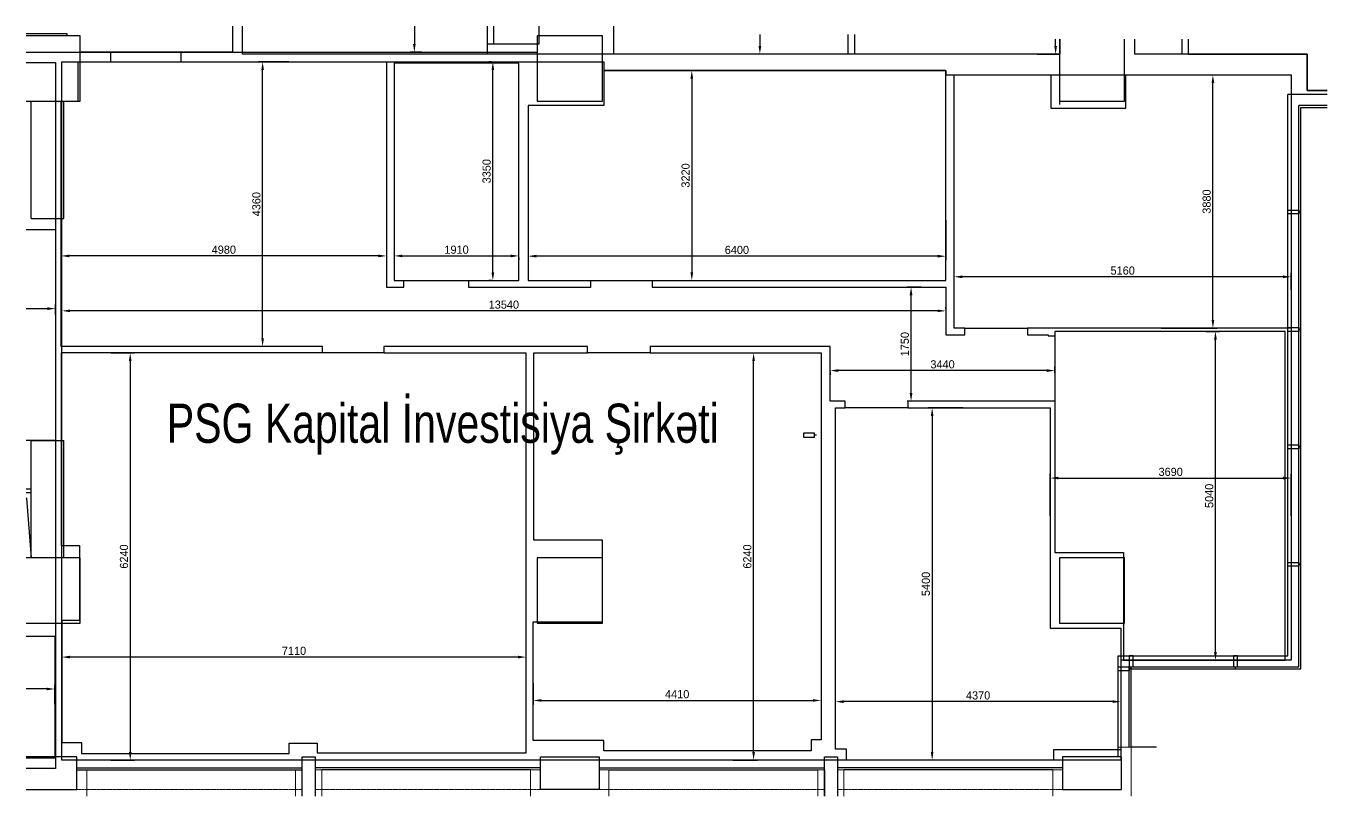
# Model space of a CAD drawing. Header units: millimetres. Extents: x 1372029 to 1411237, y -128064 to -100714.
# Drawn here: x 1391307 to 1411237, y -128064 to -116264 of the extents above; entities that cross this region are included whole.
import ezdxf

# ---------------------------------------------------------------- set-up
doc = ezdxf.new("R2010")
doc.units = ezdxf.units.MM
doc.linetypes.add('HIDDEN', pattern=[0.375, 0.25, -0.125])
for name, color, linetype in [('Baca', 7, 'Continuous'), ('Divar-esas', 7, 'Continuous'), ('Divar-komek', 7, 'Continuous'), ('metal', 7, 'Continuous'), ('OFFICE_BOUNDARY', 3, 'Continuous'), ('Pencere', 7, 'Continuous'), ('plita 2', 7, 'Continuous'), ('sutun1', 7, 'Continuous'), ('Tavan', 7, 'Continuous')]:
    doc.layers.add(name, color=color, linetype=linetype)
doc.layers.add('obl. keramogranit', color=138, linetype='Continuous', lineweight=18, true_color=0x005252)
doc.layers.add('plita', color=182, linetype='Continuous', lineweight=5, true_color=0x3a07c5)
doc.styles.add('Yazilar', font='txt', dxfattribs={"width": 0.75})

msp = doc.modelspace()

# ---------------------------------------------------------------- linework, layer by layer
for p, q in [((1394472, -116264), (1394472, -116664)), ((1394622, -116694), (1394622, -116264)), ((1398372, -116264), (1398372, -116694)), ((1398472, -116544), (1398472, -116264)), ((1399162, -116264), (1399162, -116544)), ((1400312, -116694), (1400312, -116264)), ((1399162, -116544), (1398472, -116544)), ((1403902, -116694), (1403902, -116394)), ((1404002, -116694), (1404002, -116394)), ((1404002, -116694), (1404002, -116394)), ((1407142, -116464), (1407142, -116694)), ((1408292, -116694), (1408292, -116464)), ((1409012, -116464), (1409012, -116694)), ((1409112, -116464), (1409112, -116694)), ((1391307, -116664), (1399137, -116664)), ((1403902, -116694), (1394622, -116694)), ((1403902, -116694), (1400312, -116694)), ((1407142, -116694), (1404002, -116694)), ((1409012, -116694), (1408292, -116694)), ((1409112, -116694), (1410932, -116694)), ((1410932, -116694), (1410932, -117254)), ((1410932, -117254), (1411237, -117254)), ((1391307, -119384), (1391757, -119384)), ((1391757, -119384), (1391757, -122614)), ((1391757, -122614), (1391307, -122614)), ((1391307, -125614), (1391747, -125614)), ((1391747, -125614), (1391747, -127484)), ((1391747, -127484), (1391307, -127484))]:
    msp.add_line(p, q)
at = {"color": 1, "lineweight": 30}
for p, q in [((1394622, -116694), (1394622, -116264)), ((1399162, -116264), (1399162, -116544)), ((1400312, -116694), (1400312, -116264)), ((1399162, -116544), (1398372, -116544)), ((1398372, -116544), (1398372, -116694)), ((1407142, -116464), (1407142, -116694)), ((1408292, -116694), (1408292, -116464)), ((1398372, -116694), (1394622, -116694)), ((1407142, -116694), (1400312, -116694)), ((1410932, -116694), (1408292, -116694)), ((1410932, -117254), (1410932, -116694)), ((1391307, -116824), (1391757, -116824)), ((1391757, -116824), (1391757, -127644)), ((1391857, -127514), (1391857, -116814)), ((1391857, -116814), (1400157, -116814)), ((1400157, -116814), (1400157, -116944)), ((1400157, -116944), (1405397, -116944)), ((1405397, -116944), (1405397, -117014)), ((1405397, -117014), (1410687, -117014)), ((1410687, -117014), (1410687, -125984)), ((1411237, -117254), (1410932, -117254)), ((1410687, -125984), (1408077, -125984)), ((1408077, -125984), (1408077, -127514)), ((1408077, -127514), (1391857, -127514)), ((1391757, -127644), (1391307, -127644))]:
    msp.add_line(p, q, dxfattribs=at)
at = {"color": 18, "lineweight": -3, "true_color": 0x000000}
for p, q in [((1394622, -116694), (1394622, -116264)), ((1399162, -116264), (1399162, -116544)), ((1400312, -116694), (1400312, -116264)), ((1399162, -116544), (1398372, -116544)), ((1398372, -116544), (1398372, -116694)), ((1407142, -116464), (1407142, -116694)), ((1408292, -116694), (1408292, -116464)), ((1398372, -116694), (1394622, -116694)), ((1407142, -116694), (1400312, -116694)), ((1410932, -116694), (1408292, -116694)), ((1410932, -117254), (1410932, -116694)), ((1391307, -116824), (1391757, -116824)), ((1391757, -116824), (1391757, -127644)), ((1391857, -127514), (1391857, -116814)), ((1391857, -116814), (1400157, -116814)), ((1400157, -116814), (1400157, -116944)), ((1400157, -116944), (1405397, -116944)), ((1405397, -116944), (1405397, -117014)), ((1405397, -117014), (1410687, -117014)), ((1410687, -117014), (1410687, -125984)), ((1411237, -117254), (1410932, -117254)), ((1410687, -125984), (1408077, -125984)), ((1408077, -125984), (1408077, -127514)), ((1408077, -127514), (1391857, -127514)), ((1391757, -127644), (1391307, -127644))]:
    msp.add_line(p, q, dxfattribs=at)
at = {"color": 0, "lineweight": -2}
for p, q in [((1397256, -116264), (1397256, -116539)), ((1402549, -116394), (1402549, -116569)), ((1407080, -116569), (1407080, -116464)), ((1391307, -120595), (1391632, -120595)), ((1391622, -126424), (1391307, -126424))]:
    msp.add_line(p, q, dxfattribs=at)
at = {"color": 0, "lineweight": -2, "transparency": 16777216}
for p, q in [((1397370, -116664), (1397193, -116664)), ((1402617, -116694), (1402487, -116694)), ((1406797, -116694), (1407143, -116694)), ((1395335, -116814), (1394869, -116814)), ((1394931, -121049), (1394931, -116939)), ((1398440, -116814), (1398396, -116814)), ((1398458, -120039), (1398458, -116939)), ((1400914, -116944), (1401568, -116944)), ((1401506, -117069), (1401506, -120039)), ((1408698, -117014), (1409552, -117014)), ((1409489, -120769), (1409489, -117139)), ((1391847, -118756), (1391847, -119849)), ((1396827, -118756), (1396827, -119849)), ((1398997, -119240), (1398997, -119853)), ((1405397, -119240), (1405397, -119853)), ((1396702, -119787), (1391972, -119787)), ((1396947, -119818), (1396947, -119849)), ((1397072, -119787), (1398732, -119787)), ((1398857, -119818), (1398857, -119849)), ((1405272, -119791), (1399122, -119791)), ((1398440, -120164), (1398396, -120164)), ((1400928, -120164), (1401568, -120164)), ((1405527, -120306), (1405527, -120044)), ((1410562, -120107), (1405652, -120107)), ((1410687, -120306), (1410687, -120044)), ((1405019, -120264), (1404803, -120264)), ((1391757, -120692), (1391757, -120533)), ((1391857, -120597), (1391857, -120566)), ((1404865, -121889), (1404865, -120389)), ((1405397, -120597), (1405397, -120566)), ((1405272, -120629), (1391982, -120629)), ((1408698, -120894), (1409552, -120894)), ((1409388, -120944), (1409591, -120944)), ((1395335, -121174), (1394869, -121174)), ((1409528, -125859), (1409528, -121069)), ((1392607, -121274), (1392966, -121274)), ((1402133, -121274), (1402515, -121274)), ((1392903, -121399), (1392903, -127389)), ((1402453, -127389), (1402453, -121399)), ((1403627, -121564), (1403627, -121607)), ((1406942, -121544), (1403752, -121544)), ((1407067, -121577), (1407067, -121482)), ((1405088, -122014), (1404803, -122014)), ((1405664, -122114), (1405125, -122114)), ((1405188, -122239), (1405188, -127389)), ((1406997, -123772), (1406997, -123129)), ((1410687, -123772), (1410687, -123129)), ((1407122, -123192), (1410562, -123192)), ((1391857, -126430), (1391857, -125872)), ((1398842, -125935), (1391982, -125935)), ((1398967, -126430), (1398967, -125872)), ((1409388, -125984), (1409591, -125984)), ((1399077, -126335), (1399077, -126662)), ((1403487, -126335), (1403487, -126662)), ((1391747, -126658), (1391747, -126361)), ((1403707, -126596), (1403707, -126555)), ((1408077, -126455), (1408077, -126680)), ((1399202, -126599), (1403362, -126599)), ((1407952, -126618), (1403832, -126618)), ((1392607, -127514), (1392966, -127514)), ((1402133, -127514), (1402515, -127514)), ((1405664, -127514), (1405125, -127514))]:
    msp.add_line(p, q, dxfattribs=at)
for points in [[(1392107, -116814), (1392607, -116814), (1392607, -116664), (1393677, -116664), (1393677, -116814), (1396827, -116814), (1396827, -120264), (1397097, -120264), (1397097, -120164), (1398087, -120164), (1398087, -120264), (1399957, -120264), (1399957, -120164), (1400897, -120164), (1400897, -120264), (1405397, -120264), (1405397, -120994), (1405687, -120994), (1405687, -120894), (1406647, -120894), (1406647, -120994), (1406967, -120994), (1406967, -121014), (1407067, -121014), (1407067, -122014), (1406967, -122014), (1404817, -122014), (1404817, -122114), (1403857, -122114), (1403857, -122014)], [(1403627, -121174), (1400867, -121174), (1400867, -121274), (1399907, -121274), (1399907, -121174), (1396787, -121174), (1396787, -121274), (1395847, -121274), (1395847, -121174), (1391847, -121174), (1391847, -117414), (1392107, -117414), (1392107, -116814)], [(1398087, -120164), (1398857, -120164), (1398857, -116834), (1396947, -116834), (1396947, -120164), (1397097, -120164)], [(1400897, -120164), (1405397, -120164), (1405397, -116944), (1400157, -116944), (1400157, -117484), (1398997, -117484), (1398997, -120164), (1399957, -120164)], [(1405687, -120894), (1405527, -120894), (1405527, -117014), (1407007, -117014), (1407007, -117524), (1408157, -117524), (1408157, -117014), (1410687, -117014), (1410687, -120894), (1406647, -120894)], [(1407067, -122014), (1407067, -124334), (1408117, -124334), (1408117, -125984), (1410597, -125984), (1410597, -120944), (1407067, -120944), (1407067, -121014)], [(1403627, -122014), (1403627, -121174)], [(1395847, -121274), (1391847, -121274)], [(1391847, -121274), (1391847, -124224), (1392127, -124224), (1392127, -125374), (1391857, -125374), (1391857, -127244), (1392157, -127244), (1392157, -127414), (1395337, -127414), (1395337, -127254), (1395767, -127254), (1395767, -127404), (1398967, -127404), (1398967, -121274)], [(1396787, -121274), (1398967, -121274)], [(1400867, -121274), (1403487, -121274), (1403487, -127204), (1403337, -127204), (1403337, -127374), (1400157, -127374), (1400157, -127214), (1399077, -127214), (1399077, -125394), (1400137, -125394), (1400137, -124144), (1399087, -124144), (1399087, -121274), (1399907, -121274)], [(1403857, -122014), (1403627, -122014)], [(1404817, -122114), (1406997, -122114), (1406997, -125494), (1408077, -125494), (1408077, -127354), (1407047, -127354), (1407047, -127514), (1403877, -127514), (1403877, -127344), (1403707, -127344), (1403707, -122114), (1403857, -122114)]]:
    msp.add_lwpolyline(points)
at = {"color": 0, "transparency": 16777216}
for points in [[(1397235, -116539), (1397276, -116539), (1397256, -116664)], [(1402528, -116569), (1402570, -116569), (1402549, -116694)], [(1407059, -116569), (1407101, -116569), (1407080, -116694)], [(1394911, -116939), (1394952, -116939), (1394931, -116814)], [(1398438, -116939), (1398479, -116939), (1398458, -116814)], [(1401485, -117069), (1401527, -117069), (1401506, -116944)], [(1409468, -117139), (1409510, -117139), (1409489, -117014)], [(1391972, -119766), (1391972, -119808), (1391847, -119787)], [(1396702, -119766), (1396702, -119808), (1396827, -119787)], [(1397072, -119766), (1397072, -119808), (1396947, -119787)], [(1398732, -119766), (1398732, -119808), (1398857, -119787)], [(1399122, -119770), (1399122, -119812), (1398997, -119791)], [(1405272, -119770), (1405272, -119812), (1405397, -119791)], [(1398438, -120039), (1398479, -120039), (1398458, -120164)], [(1401485, -120039), (1401527, -120039), (1401506, -120164)], [(1405652, -120086), (1405652, -120128), (1405527, -120107)], [(1410562, -120086), (1410562, -120128), (1410687, -120107)], [(1404844, -120389), (1404886, -120389), (1404865, -120264)], [(1391632, -120574), (1391632, -120616), (1391757, -120595)], [(1391982, -120608), (1391982, -120649), (1391857, -120629)], [(1405272, -120608), (1405272, -120649), (1405397, -120629)], [(1409468, -120769), (1409510, -120769), (1409489, -120894)], [(1409507, -121069), (1409549, -121069), (1409528, -120944)], [(1394911, -121049), (1394952, -121049), (1394931, -121174)], [(1392882, -121399), (1392924, -121399), (1392903, -121274)], [(1402432, -121399), (1402473, -121399), (1402453, -121274)], [(1403752, -121523), (1403752, -121565), (1403627, -121544)], [(1406942, -121523), (1406942, -121565), (1407067, -121544)], [(1404844, -121889), (1404886, -121889), (1404865, -122014)], [(1405167, -122239), (1405208, -122239), (1405188, -122114)], [(1407122, -123171), (1407122, -123212), (1406997, -123192)], [(1410562, -123171), (1410562, -123212), (1410687, -123192)], [(1391982, -125914), (1391982, -125956), (1391857, -125935)], [(1398842, -125914), (1398842, -125956), (1398967, -125935)], [(1409507, -125859), (1409549, -125859), (1409528, -125984)], [(1391622, -126403), (1391622, -126444), (1391747, -126424)], [(1399202, -126579), (1399202, -126620), (1399077, -126599)], [(1403362, -126579), (1403362, -126620), (1403487, -126599)], [(1403832, -126597), (1403832, -126639), (1403707, -126618)], [(1407952, -126597), (1407952, -126639), (1408077, -126618)], [(1392882, -127389), (1392924, -127389), (1392903, -127514)], [(1402432, -127389), (1402473, -127389), (1402453, -127514)], [(1405167, -127389), (1405208, -127389), (1405188, -127514)]]:
    msp.add_solid(points, dxfattribs=at)
at = {"layer": 'Baca'}
for p, q in [((1391307, -123496), (1391315, -123499)), ((1391315, -123499), (1391387, -124414))]:
    msp.add_line(p, q, dxfattribs=at)
at = {"layer": 'Divar-esas'}
for p, q in [((1403537, -127664), (1403537, -128064)), ((1403737, -127664), (1403737, -128064))]:
    msp.add_line(p, q, dxfattribs=at)
at = {"layer": 'Divar-komek'}
for p, q in [((1407137, -117414), (1407137, -117464)), ((1408627, -127314), (1408237, -127314)), ((1408627, -127314), (1408237, -127314)), ((1408627, -127314), (1408237, -127314))]:
    msp.add_line(p, q, dxfattribs=at)
at = {"layer": 'metal'}
for p, q in [((1410837, -119114), (1410807, -119114)), ((1410837, -120914), (1410807, -120914)), ((1403417, -122535), (1403387, -122535)), ((1410837, -122714), (1410807, -122714)), ((1410837, -124514), (1410807, -124514)), ((1408237, -126114), (1408207, -126114)), ((1408237, -126114), (1408237, -126084)), ((1409837, -126114), (1409837, -126084))]:
    msp.add_line(p, q, dxfattribs=at)
for points in [[(1410807, -119144), (1410637, -119144), (1410637, -119084), (1410807, -119084)], [(1410807, -120944), (1410637, -120944), (1410637, -120884), (1410807, -120884)], [(1403387, -122505), (1403217, -122505), (1403217, -122565), (1403387, -122565)], [(1410807, -122744), (1410637, -122744), (1410637, -122684), (1410807, -122684)], [(1410807, -124544), (1410637, -124544), (1410637, -124484), (1410807, -124484)], [(1408267, -126084), (1408267, -125914), (1408207, -125914), (1408207, -126084)], [(1409867, -126084), (1409867, -125914), (1409807, -125914), (1409807, -126084)], [(1408207, -126144), (1408037, -126144), (1408037, -126084), (1408207, -126084)]]:
    msp.add_lwpolyline(points, close=True, dxfattribs=at)
at = {"layer": 'obl. keramogranit'}
for p, q in [((1408037, -127314), (1408237, -127314)), ((1408037, -127314), (1408037, -127414)), ((1408237, -127314), (1408237, -128064)), ((1392237, -127664), (1392237, -128064)), ((1395437, -127664), (1395437, -128064)), ((1395737, -127664), (1395837, -127664)), ((1395837, -127664), (1395837, -128064)), ((1399037, -127664), (1399037, -128064)), ((1399037, -127664), (1399187, -127664)), ((1400237, -127664), (1400087, -127664)), ((1400237, -127664), (1400237, -128064)), ((1403437, -127664), (1403437, -128064)), ((1403537, -127664), (1403437, -127664)), ((1403737, -127664), (1403837, -127664)), ((1403837, -127664), (1403837, -128064)), ((1407037, -127664), (1407037, -128064)), ((1407037, -127664), (1407187, -127664))]:
    msp.add_line(p, q, dxfattribs=at)
at = {"layer": 'OFFICE_BOUNDARY'}
msp.add_lwpolyline([(1391857, -127514), (1391857, -116814), (1400157, -116814), (1400157, -116944), (1405397, -116944), (1405397, -117014), (1410687, -117014), (1410687, -125984), (1408077, -125984), (1408077, -127514), (1391857, -127514)], close=True, dxfattribs=at)
at = {"layer": 'Pencere'}
for p, q in [((1411237, -117484), (1410807, -117484)), ((1410807, -126084), (1410807, -117484)), ((1410837, -126114), (1410837, -117514)), ((1410837, -117514), (1411237, -117514)), ((1408207, -127314), (1408207, -126084)), ((1408207, -126084), (1410807, -126084)), ((1408237, -127314), (1408237, -126114)), ((1408237, -126114), (1410837, -126114)), ((1392087, -127634), (1395537, -127634)), ((1392087, -127664), (1395537, -127664)), ((1399187, -127634), (1395737, -127634)), ((1399037, -127664), (1395837, -127664)), ((1400087, -127634), (1403537, -127634)), ((1400237, -127664), (1403437, -127664)), ((1407187, -127634), (1403737, -127634)), ((1407037, -127664), (1403837, -127664))]:
    msp.add_line(p, q, dxfattribs=at)
at = {"layer": 'plita', "linetype": 'HIDDEN', "ltscale": 5}
for p, q in [((1392087, -127964), (1395537, -127964)), ((1399187, -127964), (1395737, -127964)), ((1400087, -127964), (1403537, -127964)), ((1407187, -127964), (1403737, -127964))]:
    msp.add_line(p, q, dxfattribs=at)
at = {"layer": 'plita 2'}
for p, q in [((1411237, -117314), (1410637, -117314)), ((1410637, -125914), (1410637, -117314)), ((1391307, -123414), (1391387, -123414)), ((1408037, -127464), (1408037, -125914)), ((1408037, -125914), (1410637, -125914))]:
    msp.add_line(p, q, dxfattribs=at)
at = {"layer": 'sutun1', "color": 134}
for p, q in [((1391937, -116384), (1391307, -116384)), ((1391937, -116414), (1391937, -116384)), ((1394472, -116264), (1394472, -116664)), ((1392137, -116414), (1391937, -116414)), ((1392137, -116664), (1392137, -116414)), ((1394472, -116664), (1392137, -116664))]:
    msp.add_line(p, q, dxfattribs=at)
at = {"layer": 'sutun1'}
for p, q in [((1392137, -116414), (1391307, -116414)), ((1392137, -117414), (1392137, -116414)), ((1407137, -116464), (1407137, -117414)), ((1408137, -117414), (1408137, -116464)), ((1391307, -117414), (1392137, -117414)), ((1391387, -119214), (1391387, -117414)), ((1391887, -119214), (1391887, -117414)), ((1407137, -117414), (1408137, -117414)), ((1391387, -119214), (1391887, -119214)), ((1391387, -124414), (1391387, -122614)), ((1391387, -122614), (1391887, -122614)), ((1391887, -124414), (1391887, -122614)), ((1392137, -124414), (1391307, -124414)), ((1392137, -125414), (1392137, -124414)), ((1391307, -125414), (1392137, -125414)), ((1392087, -127464), (1391307, -127464)), ((1392087, -127964), (1392087, -127464)), ((1395537, -127464), (1395737, -127464)), ((1395537, -128064), (1395537, -127464)), ((1395737, -127464), (1395737, -128064)), ((1403537, -127464), (1403737, -127464)), ((1403537, -128064), (1403537, -127464)), ((1403737, -127464), (1403737, -128064)), ((1391307, -127964), (1392087, -127964))]:
    msp.add_line(p, q, dxfattribs=at)
for points in [[(1399137, -117414), (1400137, -117414), (1400137, -116414), (1399137, -116414)], [(1399137, -125414), (1400137, -125414), (1400137, -124414), (1399137, -124414)], [(1407137, -125414), (1408137, -125414), (1408137, -124414), (1407137, -124414)], [(1400087, -127964), (1399187, -127964), (1399187, -127464), (1400087, -127464)]]:
    msp.add_lwpolyline(points, close=True, dxfattribs=at)
msp.add_lwpolyline([(1407187, -127464), (1407187, -127964), (1408087, -127964), (1408087, -127464), (1407187, -127464)], dxfattribs=at)
at = {"layer": 'Tavan'}
msp.add_line((1391307, -123354), (1391387, -123354), dxfattribs=at)

# ---------------------------------------------------------------- texts
at = {"color": 0, "transparency": 16777216, "char_height": 125, "attachment_point": 5, "rotation": 90}
for s, insert in [('3350', (1398363, -118489)), ('3220', (1401411, -118554)), ('3880', (1409394, -118954)), ('4360', (1394836, -118994)), ('1750', (1404770, -121139)), ('5040', (1409433, -123464)), ('6240', (1392808, -124394)), ('6240', (1402357, -124394)), ('5400', (1405092, -124814))]:
    msp.add_mtext(s, dxfattribs=dict(at, insert=insert))
at = {"color": 0, "transparency": 16777216, "char_height": 125, "attachment_point": 5}
for s, insert in [('4980', (1394337, -119692)), ('1910', (1397902, -119692)), ('6400', (1402197, -119696)), ('5160', (1408107, -120012)), ('13540', (1398627, -120534)), ('3440', (1405347, -121449)), ('3690', (1408842, -123097)), ('7110', (1395412, -125840)), ('4410', (1401282, -126504)), ('4370', (1405892, -126523))]:
    msp.add_mtext(s, dxfattribs=dict(at, insert=insert))
at = {"layer": 'Divar-esas', "insert": (1393463, -122051), "char_height": 600, "attachment_point": 1, "style": 'Yazilar'}
msp.add_mtext_dynamic_manual_height_columns('{\\f@Arial Unicode MS|b0|i0|c0|p34;PSG Kapital İnvestisiya Şirkəti}', width=8453.4, gutter_width=250, heights=[-911], dxfattribs=at)

doc.saveas('drawing.dxf')
